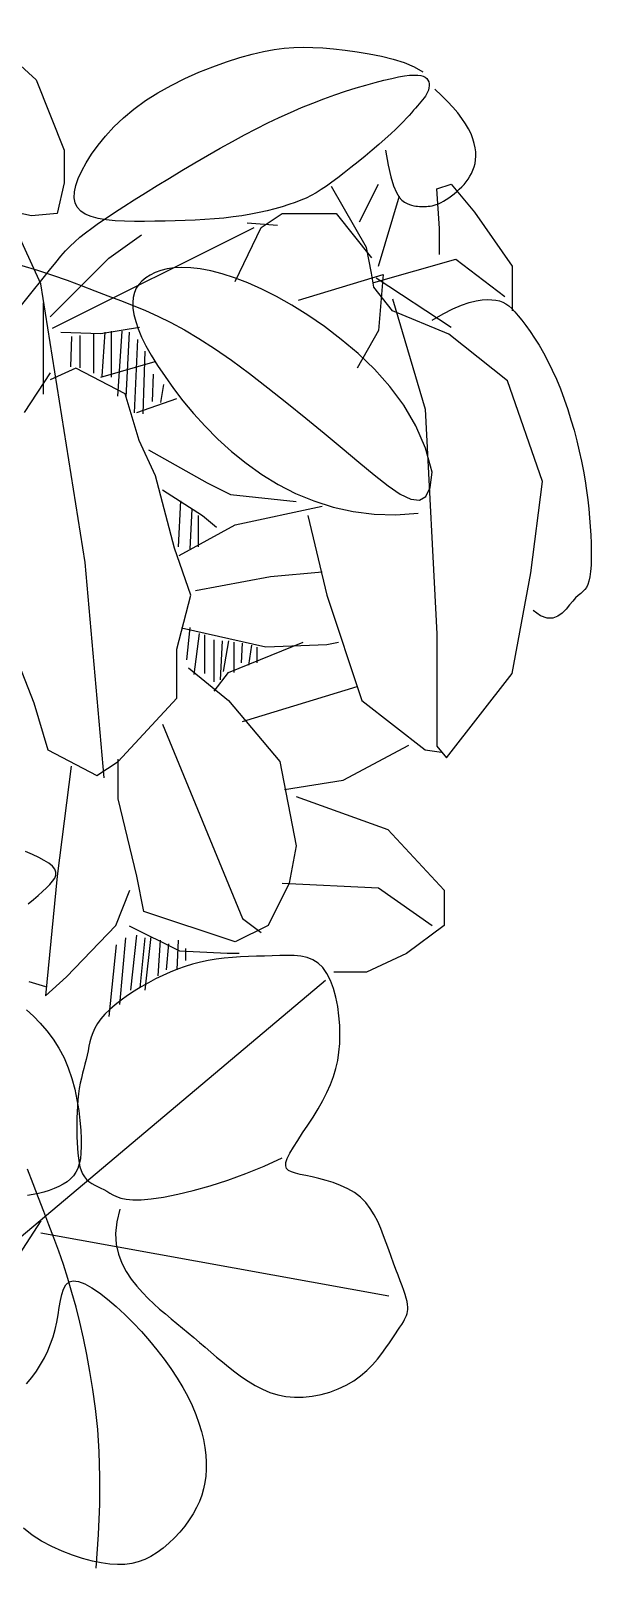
# Model space of a CAD drawing. Header units: millimetres. Extents: x 284148 to 331264, y 78716 to 101523.
# Drawn here: x 305447 to 306128, y 97498 to 99369 of the extents above; entities that cross this region are included whole.
import ezdxf

# ---------------------------------------------------------------- set-up
doc = ezdxf.new("R2010")
doc.units = ezdxf.units.MM

# ---------------------------------------------------------------- blocks, each defined once
blk = doc.blocks.new('A$C6F4E7DED')
for p, q in [((1251.4, 2071.3), (1317, 2011.5)), ((1564.8, 2038.6), (1579.9, 2042.8)), ((1579.9, 2042.8), (1593.7, 2046.1)), ((1593.7, 2046.1), (1606.5, 2048.5)), ((1606.5, 2048.5), (1618.7, 2050.1)), ((1618.7, 2050.1), (1630.4, 2051.1)), ((1630.4, 2051.1), (1642, 2051.4)), ((1642, 2051.4), (1653.8, 2051.1)), ((1653.8, 2051.1), (1666, 2050.4)), ((1666, 2050.4), (1679, 2049.2)), ((1679, 2049.2), (1692.9, 2047.7)), ((1692.9, 2047.7), (1707.5, 2045.8)), ((1707.5, 2045.8), (1722.4, 2043.4)), ((1722.4, 2043.4), (1737.1, 2040.4)), ((1737.1, 2040.4), (1751.4, 2036.8)), ((1498.1, 2013.2), (1515.2, 2020.8)), ((1515.2, 2020.8), (1532.2, 2027.5)), ((1532.2, 2027.5), (1548.8, 2033.5)), ((1548.8, 2033.5), (1564.8, 2038.6)), ((1751.4, 2036.8), (1764.8, 2032.5)), ((1764.8, 2032.5), (1777, 2027.4)), ((1777, 2027.4), (1787.6, 2021.4)), ((1317, 2011.5), (1351.2, 1926)), ((1465.3, 1995.9), (1481.4, 2004.9)), ((1481.4, 2004.9), (1498.1, 2013.2)), ((1706.2, 2001.8), (1718.3, 2005.3)), ((1718.3, 2005.3), (1729.6, 2008.5)), ((1729.6, 2008.5), (1740.1, 2011.1)), ((1740.1, 2011.1), (1749.6, 2013.3)), ((1749.6, 2013.3), (1757.9, 2015.1)), ((1757.9, 2015.1), (1765.2, 2016.3)), ((1765.2, 2016.3), (1771.4, 2017.1)), ((1771.4, 2017.1), (1776.8, 2017.4)), ((1776.8, 2017.4), (1781.3, 2017.4)), ((1781.3, 2017.4), (1785, 2016.9)), ((1785, 2016.9), (1788, 2016)), ((1788, 2016), (1790.5, 2014.8)), ((1790.5, 2014.8), (1792.3, 2013.2)), ((1792.3, 2013.2), (1793.7, 2011.3)), ((1793.7, 2011.3), (1794.6, 2009.1)), ((1794.6, 2009.1), (1795.1, 2006.8)), ((1795.2, 2004.3), (1794.9, 2001.8)), ((1795.1, 2006.8), (1795.2, 2004.3)), ((1436.1, 1976), (1450.1, 1986.3)), ((1450.1, 1986.3), (1465.3, 1995.9)), ((1640, 1977.9), (1653.5, 1983.4)), ((1653.5, 1983.4), (1667.1, 1988.6)), ((1667.1, 1988.6), (1680.4, 1993.4)), ((1680.4, 1993.4), (1693.5, 1997.8)), ((1693.5, 1997.8), (1706.2, 2001.8)), ((1785.2, 1984.8), (1783.1, 1982.4)), ((1787.2, 1987.2), (1785.2, 1984.8)), ((1789, 1989.5), (1787.2, 1987.2)), ((1790.7, 1991.9), (1789, 1989.5)), ((1792.1, 1994.3), (1790.7, 1991.9)), ((1793.3, 1996.7), (1792.1, 1994.3)), ((1794.2, 1999.2), (1793.3, 1996.7)), ((1794.9, 2001.8), (1794.2, 1999.2)), ((1810, 1992.7), (1801.9, 2000.1)), ((1817.4, 1985.4), (1810, 1992.7)), ((1824, 1978.3), (1817.4, 1985.4)), ((1411.8, 1954.3), (1423.3, 1965.3)), ((1423.3, 1965.3), (1436.1, 1976)), ((1598.8, 1959.1), (1612.7, 1965.7)), ((1612.7, 1965.7), (1626.4, 1972)), ((1626.4, 1972), (1640, 1977.9)), ((1767.7, 1964.8), (1764, 1960.8)), ((1770.9, 1968.3), (1767.7, 1964.8)), ((1773.7, 1971.5), (1770.9, 1968.3)), ((1776.2, 1974.5), (1773.7, 1971.5)), ((1778.6, 1977.2), (1776.2, 1974.5)), ((1780.9, 1979.9), (1778.6, 1977.2)), ((1783.1, 1982.4), (1780.9, 1979.9)), ((1829.9, 1971.4), (1824, 1978.3)), ((1835, 1964.6), (1829.9, 1971.4)), ((1839.4, 1958.1), (1835, 1964.6)), ((1401.5, 1943.2), (1411.8, 1954.3)), ((1570.5, 1944.5), (1584.8, 1952)), ((1584.8, 1952), (1598.8, 1959.1)), ((1748.6, 1945.9), (1741.7, 1939.7)), ((1754.6, 1951.5), (1748.6, 1945.9)), ((1759.7, 1956.4), (1754.6, 1951.5)), ((1764, 1960.8), (1759.7, 1956.4)), ((1843.1, 1951.8), (1839.4, 1958.1)), ((1846.1, 1945.7), (1843.1, 1951.8)), ((1384.6, 1921.2), (1392.5, 1932.1)), ((1392.5, 1932.1), (1401.5, 1943.2)), ((1525.6, 1919.6), (1540.9, 1928.3)), ((1540.9, 1928.3), (1555.8, 1936.7)), ((1555.8, 1936.7), (1570.5, 1944.5)), ((1734.1, 1933), (1725.9, 1926)), ((1741.7, 1939.7), (1734.1, 1933)), ((1848.4, 1939.8), (1846.1, 1945.7)), ((1850.1, 1934.2), (1848.4, 1939.8)), ((1851.3, 1928.9), (1850.1, 1934.2)), ((1851.9, 1923.8), (1851.3, 1928.9)), ((1351.2, 1926), (1351.2, 1886.1)), ((1372.6, 1900.8), (1378, 1910.7)), ((1378, 1910.7), (1384.6, 1921.2)), ((1494.5, 1901.3), (1510, 1910.5)), ((1510, 1910.5), (1525.6, 1919.6)), ((1708.7, 1911.8), (1700.1, 1904.8)), ((1717.4, 1918.9), (1708.7, 1911.8)), ((1725.9, 1926), (1717.4, 1918.9)), ((1742, 1926), (1745.2, 1907.8)), ((1849.9, 1905.6), (1851, 1909.8)), ((1851, 1909.8), (1851.7, 1914.2)), ((1851.7, 1914.2), (1852, 1918.9)), ((1852, 1918.9), (1851.9, 1923.8)), ((1322.7, 1763.5), (1262.8, 1894.6)), ((1365.4, 1883), (1368.4, 1891.5)), ((1368.4, 1891.5), (1372.6, 1900.8)), ((1464.3, 1882.9), (1479.2, 1892)), ((1479.2, 1892), (1494.5, 1901.3)), ((1684, 1892.2), (1676.8, 1886.9)), ((1691.8, 1898.3), (1684, 1892.2)), ((1700.1, 1904.8), (1691.8, 1898.3)), ((1745.2, 1907.8), (1748.6, 1893.5)), ((1748.6, 1893.5), (1752, 1882.6)), ((1840.2, 1887.5), (1842.6, 1890.8)), ((1842.6, 1890.8), (1844.8, 1894.2)), ((1844.8, 1894.2), (1846.8, 1897.8)), ((1846.8, 1897.8), (1848.5, 1901.6)), ((1848.5, 1901.6), (1849.9, 1905.6)), ((1351.2, 1886.1), (1342.6, 1849)), ((1363.5, 1868.2), (1363.8, 1875.2)), ((1363.8, 1875.2), (1365.4, 1883)), ((1436.5, 1865.5), (1450, 1874)), ((1450, 1874), (1464.3, 1882.9)), ((1657.9, 1874.2), (1651.8, 1870.9)), ((1663.9, 1878), (1657.9, 1874.2)), ((1670.2, 1882.1), (1663.9, 1878)), ((1676.8, 1886.9), (1670.2, 1882.1)), ((1719.1, 1807.7), (1676.4, 1881.8)), ((1710.6, 1839), (1733.4, 1884.6)), ((1752, 1882.6), (1755.4, 1874.6)), ((1755.4, 1874.6), (1758.8, 1868.9)), ((1804.7, 1878.9), (1821.8, 1884.6)), ((1807.6, 1830.5), (1804.7, 1878.9)), ((1821.8, 1884.6), (1850.4, 1850.4)), ((1822.3, 1870.5), (1825.5, 1873)), ((1825.5, 1873), (1828.7, 1875.7)), ((1828.7, 1875.7), (1831.8, 1878.5)), ((1831.8, 1878.5), (1834.8, 1881.4)), ((1834.8, 1881.4), (1837.6, 1884.4)), ((1837.6, 1884.4), (1840.2, 1887.5)), ((1311.3, 1846.2), (1245.7, 1860.4)), ((1364.6, 1861.9), (1363.5, 1868.2)), ((1367.2, 1856.5), (1364.6, 1861.9)), ((1371.3, 1851.9), (1367.2, 1856.5)), ((1412.6, 1850.2), (1423.9, 1857.6)), ((1423.9, 1857.6), (1436.5, 1865.5)), ((1598.1, 1852.3), (1588.3, 1850.1)), ((1607.4, 1854.6), (1598.1, 1852.3)), ((1616.3, 1857.1), (1607.4, 1854.6)), ((1624.5, 1859.7), (1616.3, 1857.1)), ((1632.2, 1862.3), (1624.5, 1859.7)), ((1639.2, 1865), (1632.2, 1862.3)), ((1645.7, 1867.8), (1639.2, 1865)), ((1651.8, 1870.9), (1645.7, 1867.8)), ((1733.4, 1784.9), (1759.1, 1870.4)), ((1758.8, 1868.9), (1762.1, 1865.2)), ((1762.1, 1865.2), (1765.3, 1862.7)), ((1765.3, 1862.7), (1768.4, 1861.1)), ((1768.4, 1861.1), (1771.2, 1860)), ((1771.2, 1860), (1773.9, 1859.1)), ((1773.9, 1859.1), (1776.4, 1858.4)), ((1776.4, 1858.4), (1778.8, 1858)), ((1778.8, 1858), (1781.1, 1857.8)), ((1781.1, 1857.8), (1783.3, 1857.6)), ((1783.3, 1857.6), (1785.5, 1857.6)), ((1785.5, 1857.6), (1787.6, 1857.6)), ((1787.6, 1857.6), (1789.7, 1857.6)), ((1789.7, 1857.6), (1791.9, 1857.6)), ((1791.9, 1857.6), (1794.1, 1857.8)), ((1794.1, 1857.8), (1796.4, 1858)), ((1796.4, 1858), (1798.8, 1858.4)), ((1798.8, 1858.4), (1801.2, 1859)), ((1801.2, 1859), (1803.9, 1859.8)), ((1803.9, 1859.8), (1806.6, 1860.9)), ((1806.6, 1860.9), (1809.6, 1862.3)), ((1809.6, 1862.3), (1812.6, 1864)), ((1812.6, 1864), (1815.8, 1865.9)), ((1815.8, 1865.9), (1819, 1868.1)), ((1819, 1868.1), (1822.3, 1870.5)), ((1342.6, 1849), (1311.3, 1846.2)), ((1376.9, 1848.1), (1371.3, 1851.9)), ((1384.1, 1845.1), (1376.9, 1848.1)), ((1392.6, 1842.8), (1384.1, 1845.1)), ((1384.7, 1831.2), (1393.1, 1837.1)), ((1402.4, 1841.3), (1392.6, 1842.8)), ((1393.1, 1837.1), (1402.3, 1843.4)), ((1402.3, 1843.4), (1412.6, 1850.2)), ((1413.1, 1840.2), (1402.4, 1841.3)), ((1424.6, 1839.6), (1413.1, 1840.2)), ((1436.6, 1839.4), (1424.6, 1839.6)), ((1449, 1839.4), (1436.6, 1839.4)), ((1461.5, 1839.5), (1449, 1839.4)), ((1473.9, 1839.7), (1461.5, 1839.5)), ((1486.2, 1840), (1473.9, 1839.7)), ((1498.4, 1840.4), (1486.2, 1840)), ((1510.5, 1840.9), (1498.4, 1840.4)), ((1522.3, 1841.5), (1510.5, 1840.9)), ((1534, 1842.4), (1522.3, 1841.5)), ((1545.4, 1843.4), (1534, 1842.4)), ((1556.6, 1844.7), (1545.4, 1843.4)), ((1567.5, 1846.3), (1556.6, 1844.7)), ((1578.1, 1848.1), (1567.5, 1846.3)), ((1573.7, 1837.6), (1610.8, 1834.8)), ((1588.3, 1850.1), (1578.1, 1848.1)), ((1590.8, 1831.9), (1616.5, 1849)), ((1616.5, 1849), (1682.1, 1849)), ((1682.1, 1849), (1724.9, 1794.9)), ((1850.4, 1850.4), (1896, 1784.9)), ((1336.9, 1709.4), (1582.2, 1831.9)), ((1364.1, 1814.6), (1370.3, 1820)), ((1370.3, 1820), (1377.2, 1825.5)), ((1377.2, 1825.5), (1384.7, 1831.2)), ((1405.4, 1794.6), (1445.3, 1823.1)), ((1559.4, 1766.4), (1590.8, 1831.9)), ((1807.6, 1799.1), (1807.6, 1830.5)), ((1341.1, 1789.4), (1347.3, 1797.1)), ((1347.3, 1797.1), (1352.9, 1803.4)), ((1352.9, 1803.4), (1358.3, 1809.1)), ((1358.3, 1809.1), (1364.1, 1814.6)), ((1724.9, 1776.3), (1719.1, 1807.7)), ((1299.7, 1785.5), (1318.6, 1780)), ((1318.6, 1780), (1336.9, 1774.1)), ((1324.1, 1768.2), (1333.5, 1780)), ((1333.5, 1780), (1341.1, 1789.4)), ((1334.1, 1723.4), (1405.4, 1794.6)), ((1468.7, 1779.5), (1461.9, 1777)), ((1476.4, 1781.5), (1468.7, 1779.5)), ((1485, 1782.8), (1476.4, 1781.5)), ((1494.5, 1783.4), (1485, 1782.8)), ((1505.1, 1783), (1494.5, 1783.4)), ((1516.7, 1781.6), (1505.1, 1783)), ((1529.5, 1779.2), (1516.7, 1781.6)), ((1543.4, 1775.6), (1529.5, 1779.2)), ((1727.7, 1764.9), (1827.5, 1793.4)), ((1827.5, 1793.4), (1887.4, 1747.8)), ((1896, 1784.9), (1896, 1730.7)), ((1312.3, 1753.5), (1324.1, 1768.2)), ((1376.9, 1424.4), (1322.7, 1763.5)), ((1336.9, 1774.1), (1354.7, 1767.8)), ((1354.7, 1767.8), (1371.8, 1761.4)), ((1371.8, 1761.4), (1388.5, 1755)), ((1442, 1762.6), (1438.9, 1757.9)), ((1445.8, 1766.8), (1442, 1762.6)), ((1450.4, 1770.6), (1445.8, 1766.8)), ((1455.8, 1774), (1450.4, 1770.6)), ((1461.9, 1777), (1455.8, 1774)), ((1558.5, 1770.7), (1543.4, 1775.6)), ((1574.6, 1764.4), (1558.5, 1770.7)), ((1591.7, 1756.8), (1574.6, 1764.4)), ((1636.4, 1743.6), (1739.1, 1774.9)), ((1727.7, 1759.2), (1724.9, 1776.3)), ((1750.5, 1730.7), (1727.7, 1759.2)), ((1730.6, 1770.6), (1821.8, 1710.8)), ((1739.1, 1774.9), (1733.4, 1706.5)), ((1297.6, 1735.4), (1312.3, 1753.5)), ((1325.5, 1740.4), (1325.5, 1629.3)), ((1388.5, 1755), (1404.4, 1748.8)), ((1404.4, 1748.8), (1419.9, 1742.9)), ((1419.9, 1742.9), (1435, 1737)), ((1435.2, 1746.9), (1434.6, 1740.6)), ((1434.6, 1740.6), (1434.9, 1733.6)), ((1436.6, 1752.7), (1435.2, 1746.9)), ((1438.9, 1757.9), (1436.6, 1752.7)), ((1609.6, 1747.8), (1591.7, 1756.8)), ((1628.3, 1737.2), (1609.6, 1747.8)), ((1750.5, 1745), (1790.5, 1611)), ((1834.5, 1737.4), (1843.9, 1740.6)), ((1843.9, 1740.6), (1852.2, 1742.7)), ((1852.2, 1742.7), (1859.5, 1743.8)), ((1859.5, 1743.8), (1865.9, 1744.2)), ((1865.9, 1744.2), (1871.5, 1744)), ((1871.5, 1744), (1876.4, 1743.5)), ((1876.4, 1743.5), (1880.8, 1742.5)), ((1880.8, 1742.5), (1884.8, 1741.1)), ((1884.8, 1741.1), (1888.5, 1739.1)), ((1434.9, 1733.6), (1436, 1726)), ((1435, 1737), (1450, 1730.8)), ((1436, 1726), (1438.2, 1717.6)), ((1450, 1730.8), (1465.2, 1724)), ((1465.2, 1724), (1481, 1716.4)), ((1647.8, 1725.1), (1628.3, 1737.2)), ((1667.8, 1711.3), (1647.8, 1725.1)), ((1819, 1702.2), (1750.5, 1730.7)), ((1799, 1719.3), (1812.2, 1727)), ((1812.2, 1727), (1824, 1733)), ((1824, 1733), (1834.5, 1737.4)), ((1888.5, 1739.1), (1892.1, 1736.5)), ((1892.1, 1736.5), (1895.7, 1733.3)), ((1895.7, 1733.3), (1899.5, 1729.3)), ((1899.5, 1729.3), (1903.6, 1724.6)), ((1903.6, 1724.6), (1908.1, 1719)), ((1347.3, 1704.4), (1395.7, 1703.1)), ((1386.8, 1703.1), (1386.8, 1654.7)), ((1395.7, 1703.1), (1442.9, 1710.7)), ((1400.8, 1704.4), (1397, 1650.9)), ((1408.5, 1705.6), (1408.5, 1649.6)), ((1421.2, 1705.6), (1416.1, 1626.7)), ((1430.1, 1704.4), (1426.3, 1625.4)), ((1438.2, 1717.6), (1441.3, 1708.5)), ((1441.3, 1708.5), (1445.4, 1698.6)), ((1481, 1716.4), (1497.6, 1707.4)), ((1497.6, 1707.4), (1515.2, 1697)), ((1688.3, 1695.8), (1667.8, 1711.3)), ((1733.4, 1706.5), (1707.7, 1660.9)), ((1908.1, 1719), (1912.9, 1712.6)), ((1912.9, 1712.6), (1918.1, 1705.4)), ((1918.1, 1705.4), (1923.4, 1697.4)), ((1360, 1699.3), (1358.8, 1662.3)), ((1370.2, 1700.5), (1370.2, 1661.1)), ((1440.3, 1695.5), (1436.5, 1606.3)), ((1445.4, 1698.6), (1450.7, 1687.9)), ((1450.7, 1687.9), (1457.2, 1676.4)), ((1515.2, 1697), (1534.2, 1684.7)), ((1534.2, 1684.7), (1554.8, 1670.3)), ((1708.8, 1678.6), (1688.3, 1695.8)), ((1890.3, 1645.2), (1819, 1702.2)), ((1923.4, 1697.4), (1928.8, 1688.7)), ((1928.8, 1688.7), (1934.3, 1679.3)), ((1395.7, 1649.6), (1462, 1668.7)), ((1449.2, 1681.4), (1446.7, 1605.1)), ((1457.2, 1676.4), (1464.9, 1663.9)), ((1554.8, 1670.3), (1576.5, 1654.2)), ((1728.6, 1659.5), (1708.8, 1678.6)), ((1934.3, 1679.3), (1939.7, 1669.3)), ((1939.7, 1669.3), (1945, 1658.5)), ((1334.1, 1655.2), (1302.7, 1606.8)), ((1365.5, 1660.9), (1334.1, 1646.7)), ((1425.4, 1629.6), (1365.5, 1660.9)), ((1459.4, 1653.4), (1458.2, 1620.3)), ((1464.9, 1663.9), (1473.9, 1650.5)), ((1473.9, 1650.5), (1484.1, 1636.1)), ((1576.5, 1654.2), (1599.1, 1636.8)), ((1747.3, 1638.5), (1728.6, 1659.5)), ((1945, 1658.5), (1950, 1647.2)), ((1950, 1647.2), (1954.8, 1635.4)), ((1442.5, 1572.6), (1425.4, 1629.6)), ((1472.2, 1640.7), (1468.4, 1619.1)), ((1484.1, 1636.1), (1495.7, 1621.1)), ((1599.1, 1636.8), (1622.1, 1618.6)), ((1764.3, 1615.6), (1747.3, 1638.5)), ((1933.1, 1522.7), (1890.3, 1645.2)), ((1954.8, 1635.4), (1959.4, 1623.1)), ((1439.6, 1606.8), (1488.1, 1623.9)), ((1495.7, 1621.1), (1508.6, 1605.6)), ((1622.1, 1618.6), (1645.1, 1600)), ((1778.9, 1590.6), (1764.3, 1615.6)), ((1790.5, 1611), (1804.7, 1337.5)), ((1959.4, 1623.1), (1963.7, 1610.6)), ((1963.7, 1610.6), (1967.7, 1597.9)), ((1508.6, 1605.6), (1522.8, 1590)), ((1645.1, 1600), (1667.6, 1581.5)), ((1790.7, 1563.4), (1778.9, 1590.6)), ((1967.7, 1597.9), (1971.4, 1585.1)), ((1462.4, 1529.8), (1442.5, 1572.6)), ((1522.8, 1590), (1538.2, 1574.5)), ((1538.2, 1574.5), (1554.8, 1559.4)), ((1667.6, 1581.5), (1689.3, 1563.5)), ((1971.4, 1585.1), (1974.7, 1572.3)), ((1974.7, 1572.3), (1977.8, 1559.8)), ((1453.9, 1561.2), (1525.2, 1521.3)), ((1554.8, 1559.4), (1572.6, 1545)), ((1689.3, 1563.5), (1709.6, 1546.5)), ((1799, 1534.1), (1790.7, 1563.4)), ((1977.8, 1559.8), (1980.4, 1547.4)), ((1572.6, 1545), (1591.5, 1531.5)), ((1709.6, 1546.5), (1728.4, 1530.9)), ((1980.4, 1547.4), (1982.8, 1535.3)), ((1982.8, 1535.3), (1984.8, 1523.5)), ((1485.3, 1441.5), (1462.4, 1529.8)), ((1525.2, 1521.3), (1553.7, 1507)), ((1591.5, 1531.5), (1611.6, 1519.2)), ((1611.6, 1519.2), (1632.8, 1508.4)), ((1728.4, 1530.9), (1745.3, 1517.7)), ((1745.3, 1517.7), (1760.1, 1507.6)), ((1791.2, 1504.6), (1796.5, 1515.7)), ((1796.5, 1515.7), (1799, 1534.1)), ((1918.8, 1411.6), (1933.1, 1522.7)), ((1984.8, 1523.5), (1986.5, 1512)), ((1471, 1512.7), (1519.5, 1481.4)), ((1492.6, 1499.4), (1490, 1443.3)), ((1553.7, 1507), (1633.6, 1498.5)), ((1632.8, 1508.4), (1655.1, 1499.2)), ((1655.1, 1499.2), (1678.4, 1491.7)), ((1760.1, 1507.6), (1772.9, 1501.5)), ((1772.9, 1501.5), (1783.3, 1500.2)), ((1783.3, 1500.2), (1791.2, 1504.6)), ((1986.5, 1512), (1988, 1500.6)), ((1988, 1500.6), (1989.3, 1489.6)), ((1506.6, 1489.2), (1504, 1440.8)), ((1514.2, 1481.5), (1514.2, 1443.3)), ((1519.5, 1481.4), (1536.6, 1467.1)), ((1559.4, 1470), (1665, 1492.8)), ((1647.8, 1481.4), (1670.7, 1384.5)), ((1678.4, 1491.7), (1702.8, 1486.3)), ((1702.8, 1486.3), (1728.2, 1483.2)), ((1728.2, 1483.2), (1754.6, 1482.4)), ((1754.6, 1482.4), (1781.9, 1484.2)), ((1989.3, 1489.6), (1990.3, 1478.7)), ((1990.3, 1478.7), (1991.1, 1468.1)), ((1491, 1432.9), (1559.4, 1470)), ((1991.1, 1468.1), (1991.7, 1457.7)), ((1505.2, 1384.5), (1485.3, 1441.5)), ((1991.7, 1457.7), (1992.1, 1447.7)), ((1992.1, 1447.7), (1992.3, 1438.1)), ((1399.7, 1162.2), (1376.9, 1424.4)), ((1992.3, 1429.1), (1992.1, 1420.9)), ((1992.3, 1438.1), (1992.3, 1429.1)), ((1510.9, 1390.2), (1602.2, 1407.3)), ((1602.2, 1407.3), (1665, 1413)), ((1896, 1289), (1918.8, 1411.6)), ((1990.7, 1407), (1989.6, 1401.6)), ((1991.5, 1413.4), (1990.7, 1407)), ((1992.1, 1420.9), (1991.5, 1413.4)), ((1979.6, 1386.7), (1976.6, 1384.2)), ((1982.2, 1388.9), (1979.6, 1386.7)), ((1984.5, 1391.3), (1982.2, 1388.9)), ((1986.5, 1394), (1984.5, 1391.3)), ((1988.2, 1397.3), (1986.5, 1394)), ((1989.6, 1401.6), (1988.2, 1397.3)), ((1488.1, 1318.9), (1505.2, 1384.5)), ((1670.7, 1384.5), (1713.4, 1256.2)), ((1930.7, 1359.4), (1921.7, 1366)), ((1961.9, 1367.6), (1957.1, 1362.7)), ((1966.1, 1372.7), (1961.9, 1367.6)), ((1969.9, 1377.4), (1966.1, 1372.7)), ((1973.4, 1381.2), (1969.9, 1377.4)), ((1976.6, 1384.2), (1973.4, 1381.2)), ((1274.2, 1356), (1314.1, 1253.4)), ((1938.7, 1356.5), (1930.7, 1359.4)), ((1945.6, 1356.6), (1938.7, 1356.5)), ((1951.8, 1358.8), (1945.6, 1356.6)), ((1957.1, 1362.7), (1951.8, 1358.8)), ((1493.8, 1344.6), (1596.5, 1321.8)), ((1504, 1345.3), (1500.2, 1305.8)), ((1515.5, 1337.7), (1509.1, 1288)), ((1521.9, 1336.4), (1521.9, 1289.3)), ((1533.3, 1330), (1533.3, 1279.1)), ((1543.5, 1328.8), (1541, 1281.6)), ((1551.2, 1328.8), (1544.8, 1291.8)), ((1804.7, 1337.5), (1804.7, 1200.7)), ((1488.1, 1259.1), (1488.1, 1318.9)), ((1550.9, 1290.4), (1642.1, 1327.5)), ((1557.6, 1327.5), (1557.6, 1290.6)), ((1567.7, 1326.2), (1566.5, 1302)), ((1579.2, 1323.7), (1575.4, 1299.5)), ((1585.6, 1321.1), (1585.6, 1302)), ((1596.5, 1321.8), (1670.7, 1324.6)), ((1670.7, 1324.6), (1684.9, 1327.5)), ((1502.4, 1296.1), (1550.9, 1256.2)), ((1533.8, 1267.6), (1550.9, 1290.4)), ((1568, 1230.6), (1707.7, 1273.3)), ((1816.1, 1186.4), (1896, 1289)), ((1416.8, 1182.1), (1488.1, 1259.1)), ((1550.9, 1256.2), (1613.6, 1182.1)), ((1713.4, 1256.2), (1790.5, 1196.4)), ((1314.1, 1253.4), (1331.2, 1196.4)), ((1471, 1227.7), (1568, 991.2)), ((1690.6, 1159.3), (1770.5, 1202.1)), ((1804.7, 1200.7), (1816.1, 1186.4)), ((1331.2, 1196.4), (1391.1, 1165)), ((1391.1, 1165), (1416.8, 1182.1)), ((1416.8, 1136.5), (1416.8, 1185)), ((1613.6, 1182.1), (1633.6, 1079.5)), ((1790.5, 1196.4), (1810.4, 1193.5)), ((1359.8, 1176.4), (1342.6, 1042.5)), ((1619.3, 1147.9), (1690.6, 1159.3)), ((1439.6, 1042.5), (1416.8, 1136.5)), ((1633.6, 1139.4), (1744.8, 1099.5)), ((1744.8, 1099.5), (1813.3, 1025.4)), ((1312.6, 1068.8), (1304.3, 1072.4)), ((1320.2, 1065.3), (1312.6, 1068.8)), ((1633.6, 1079.5), (1625, 1033.9)), ((1326.9, 1061.7), (1320.2, 1065.3)), ((1332.5, 1058.2), (1326.9, 1061.7)), ((1336.9, 1054.6), (1332.5, 1058.2)), ((1339.8, 1051), (1336.9, 1054.6)), ((1341.2, 1047.5), (1339.8, 1051)), ((1342.6, 1042.5), (1328.4, 897.1)), ((1329.6, 1028.3), (1333.8, 1032.4)), ((1333.8, 1032.4), (1337.2, 1036.4)), ((1337.2, 1036.4), (1339.7, 1040.2)), ((1339.7, 1040.2), (1341.1, 1043.9)), ((1341.1, 1043.9), (1341.2, 1047.5)), ((1448.2, 999.7), (1439.6, 1042.5)), ((1625, 1033.9), (1599.4, 982.6)), ((1616.5, 1033.9), (1733.4, 1028.2)), ((1307.6, 1009), (1313.7, 1014.2)), ((1313.7, 1014.2), (1319.4, 1019.2)), ((1319.4, 1019.2), (1324.7, 1023.9)), ((1324.7, 1023.9), (1329.6, 1028.3)), ((1414, 982.6), (1431.1, 1025.4)), ((1733.4, 1028.2), (1799, 982.6)), ((1813.3, 1025.4), (1813.3, 982.6)), ((1559.4, 962.7), (1448.2, 999.7)), ((1354.1, 919.9), (1414, 982.6)), ((1430.3, 982.2), (1491.3, 951.7)), ((1599.4, 982.6), (1559.4, 962.7)), ((1568, 991.2), (1590.8, 974.1)), ((1813.3, 982.6), (1767.6, 948.4)), ((1414.3, 959), (1405.6, 871.9)), ((1426, 967.7), (1418.7, 886.4)), ((1439, 970.6), (1431.8, 903.8)), ((1449.2, 967.7), (1443.4, 906.7)), ((1456.5, 969.1), (1449.2, 903.8)), ((1468.1, 964.8), (1465.2, 921.2)), ((1478.2, 960.4), (1475.3, 928.5)), ((1489.8, 964.8), (1488.4, 928.5)), ((1498.6, 954.6), (1498.6, 940.1)), ((1491.3, 951.7), (1549.4, 948.8)), ((1507.5, 935.6), (1498.2, 932.7)), ((1516.9, 938), (1507.5, 935.6)), ((1526.5, 940.1), (1516.9, 938)), ((1536.1, 941.7), (1526.5, 940.1)), ((1545.9, 942.9), (1536.1, 941.7)), ((1555.8, 943.7), (1545.9, 942.9)), ((1549.4, 948.8), (1563.9, 948.8)), ((1565.6, 944.4), (1555.8, 943.7)), ((1575.4, 944.8), (1565.6, 944.4)), ((1585.2, 945.1), (1575.4, 944.8)), ((1594.8, 945.4), (1585.2, 945.1)), ((1604.2, 945.7), (1594.8, 945.4)), ((1613.4, 946), (1604.2, 945.7)), ((1622.3, 946.1), (1613.4, 946)), ((1630.8, 945.9), (1622.3, 946.1)), ((1638.9, 945.1), (1630.8, 945.9)), ((1646.6, 943.4), (1638.9, 945.1)), ((1653.6, 940.7), (1646.6, 943.4)), ((1660.1, 936.7), (1653.6, 940.7)), ((1665.9, 931.3), (1660.1, 936.7)), ((1767.6, 948.4), (1719.1, 925.6)), ((1328.4, 897.1), (1354.1, 919.9)), ((1462.3, 917.5), (1453.6, 912.9)), ((1471.1, 921.8), (1462.3, 917.5)), ((1480.1, 925.8), (1471.1, 921.8)), ((1489.1, 929.5), (1480.1, 925.8)), ((1498.2, 932.7), (1489.1, 929.5)), ((1670.9, 924.1), (1665.9, 931.3)), ((1675.2, 915.6), (1670.9, 924.1)), ((1719.1, 925.6), (1679.2, 925.6)), ((1298.9, 603.9), (1669.1, 916.1)), ((1308.4, 914.2), (1328.4, 908.5)), ((1436.4, 902.7), (1428.3, 897.3)), ((1444.9, 907.9), (1436.4, 902.7)), ((1453.6, 912.9), (1444.9, 907.9)), ((1678.8, 905.9), (1675.2, 915.6)), ((1681.7, 895.2), (1678.8, 905.9)), ((1305.3, 879.8), (1313.8, 872.1)), ((1406.7, 880.3), (1400.8, 874.6)), ((1413.3, 886.1), (1406.7, 880.3)), ((1420.5, 891.7), (1413.3, 886.1)), ((1428.3, 897.3), (1420.5, 891.7)), ((1683.9, 884), (1681.7, 895.2)), ((1685.5, 872.5), (1683.9, 884)), ((1313.8, 872.1), (1322.2, 863.5)), ((1322.2, 863.5), (1330.2, 854.2)), ((1391.8, 863.2), (1388.6, 857.6)), ((1395.9, 868.8), (1391.8, 863.2)), ((1400.8, 874.6), (1395.9, 868.8)), ((1686.4, 860.9), (1685.5, 872.5)), ((1686.7, 849.6), (1686.4, 860.9)), ((1330.2, 854.2), (1337.9, 844.1)), ((1337.9, 844.1), (1344.8, 833.2)), ((1384.2, 846.5), (1382.6, 841)), ((1386.1, 852), (1384.2, 846.5)), ((1388.6, 857.6), (1386.1, 852)), ((1686.4, 838.8), (1686.7, 849.6)), ((1344.8, 833.2), (1351, 821.6)), ((1379, 824.8), (1377.8, 819.4)), ((1380.2, 830.2), (1379, 824.8)), ((1381.3, 835.6), (1380.2, 830.2)), ((1382.6, 841), (1381.3, 835.6)), ((1683.9, 818.2), (1685.5, 828.3)), ((1685.5, 828.3), (1686.4, 838.8)), ((1351, 821.6), (1356.2, 809.3)), ((1356.2, 809.3), (1360.6, 796.4)), ((1375, 808.4), (1373.5, 802.7)), ((1376.4, 813.9), (1375, 808.4)), ((1377.8, 819.4), (1376.4, 813.9)), ((1678.8, 798.7), (1681.7, 808.4)), ((1681.7, 808.4), (1683.9, 818.2)), ((1360.6, 796.4), (1364.1, 783.3)), ((1370.8, 790.7), (1369.6, 784.3)), ((1372.1, 796.8), (1370.8, 790.7)), ((1373.5, 802.7), (1372.1, 796.8)), ((1670.9, 779.4), (1675.2, 789)), ((1675.2, 789), (1678.8, 798.7)), ((1364.1, 783.3), (1366.8, 770.3)), ((1366.8, 770.3), (1368.9, 757.5)), ((1367.8, 770.5), (1367.3, 763.1)), ((1368.6, 777.6), (1367.8, 770.5)), ((1369.6, 784.3), (1368.6, 777.6)), ((1660.1, 759.6), (1665.9, 769.6)), ((1665.9, 769.6), (1670.9, 779.4)), ((1366.9, 755.6), (1366.6, 747.9)), ((1367.3, 763.1), (1366.9, 755.6)), ((1368.9, 757.5), (1370.4, 745.2)), ((1647.5, 739.7), (1653.9, 749.5)), ((1653.9, 749.5), (1660.1, 759.6)), ((1366.6, 747.9), (1366.5, 740.3)), ((1366.5, 740.3), (1366.6, 732.8)), ((1366.6, 732.8), (1366.8, 725.4)), ((1370.4, 745.2), (1371.3, 733.6)), ((1371.3, 733.6), (1371.8, 723.1)), ((1635.3, 721.1), (1641.2, 730.1)), ((1641.2, 730.1), (1647.5, 739.7)), ((1366.8, 725.4), (1367, 718.3)), ((1367, 718.3), (1367.4, 711.6)), ((1367.4, 711.6), (1367.8, 705.3)), ((1371.9, 713.8), (1371.6, 705.7)), ((1371.8, 723.1), (1371.9, 713.8)), ((1625.7, 705.4), (1630, 712.8)), ((1630, 712.8), (1635.3, 721.1)), ((1367.8, 705.3), (1368.5, 699.4)), ((1369.6, 692.4), (1367.9, 687)), ((1368.5, 699.4), (1369.3, 693.9)), ((1369.3, 693.9), (1370.4, 688.9)), ((1370.9, 698.6), (1369.6, 692.4)), ((1371.6, 705.7), (1370.9, 698.6)), ((1594.3, 689.7), (1616.2, 699.9)), ((1620.7, 690), (1620.9, 694)), ((1620.9, 694), (1622.6, 699.1)), ((1622.6, 699.1), (1625.7, 705.4)), ((1313.4, 668), (1306.6, 685.9)), ((1359, 674.3), (1354.8, 670.8)), ((1362.6, 678.1), (1359, 674.3)), ((1365.5, 682.3), (1362.6, 678.1)), ((1367.9, 687), (1365.5, 682.3)), ((1370.4, 688.9), (1371.9, 684.3)), ((1371.9, 684.3), (1373.7, 680.3)), ((1373.7, 680.3), (1375.8, 676.7)), ((1375.8, 676.7), (1378.5, 673.6)), ((1378.5, 673.6), (1381.4, 671)), ((1550.1, 672.6), (1572.1, 680.6)), ((1572.1, 680.6), (1594.3, 689.7)), ((1621.8, 686.9), (1620.7, 690)), ((1624.2, 684.5), (1621.8, 686.9)), ((1627.8, 682.6), (1624.2, 684.5)), ((1632.5, 681.1), (1627.8, 682.6)), ((1638.3, 679.7), (1632.5, 681.1)), ((1645, 678.3), (1638.3, 679.7)), ((1652.7, 676.7), (1645, 678.3)), ((1660.9, 674.7), (1652.7, 676.7)), ((1669.7, 672.4), (1660.9, 674.7)), ((1313.3, 655.1), (1306.7, 654)), ((1319.9, 656.4), (1313.3, 655.1)), ((1320.1, 651), (1313.4, 668)), ((1326.5, 658.1), (1319.9, 656.4)), ((1332.8, 660), (1326.5, 658.1)), ((1338.9, 662.3), (1332.8, 660)), ((1344.6, 664.8), (1338.9, 662.3)), ((1350, 667.7), (1344.6, 664.8)), ((1354.8, 670.8), (1350, 667.7)), ((1381.4, 671), (1384.7, 668.7)), ((1384.7, 668.7), (1388.3, 666.7)), ((1388.3, 666.7), (1391.9, 664.8)), ((1391.9, 664.8), (1395.7, 663)), ((1395.7, 663), (1399.4, 661.1)), ((1399.4, 661.1), (1403.1, 659.1)), ((1403.1, 659.1), (1406.7, 656.9)), ((1406.7, 656.9), (1410.5, 654.7)), ((1472.1, 652.1), (1489.3, 655.5)), ((1489.3, 655.5), (1508.3, 660)), ((1508.3, 660), (1528.7, 665.7)), ((1528.7, 665.7), (1550.1, 672.6)), ((1678.6, 669.6), (1669.7, 672.4)), ((1687.5, 666.2), (1678.6, 669.6)), ((1696.1, 662.2), (1687.5, 666.2)), ((1704.2, 657.5), (1696.1, 662.2)), ((1711.5, 651.9), (1704.2, 657.5)), ((1326.5, 634.5), (1320.1, 651)), ((1410.5, 654.7), (1414.8, 652.6)), ((1414.8, 652.6), (1420.1, 650.7)), ((1419.1, 637.5), (1415.1, 621.9)), ((1420.1, 650.7), (1426.6, 649.4)), ((1426.6, 649.4), (1434.7, 648.7)), ((1434.7, 648.7), (1444.8, 648.8)), ((1444.8, 648.8), (1457.2, 649.9)), ((1457.2, 649.9), (1472.1, 652.1)), ((1718, 645.5), (1711.5, 651.9)), ((1723.6, 638.3), (1718, 645.5)), ((1728.4, 630.5), (1723.6, 638.3)), ((1323, 623.1), (1116.3, 306.1)), ((1332.7, 618.3), (1326.5, 634.5)), ((1338.8, 602.3), (1332.7, 618.3)), ((1415.1, 621.9), (1413.7, 607.6)), ((1732.7, 622.3), (1728.4, 630.5)), ((1736.4, 613.7), (1732.7, 622.3)), ((1323, 608.7), (1746, 531.8)), ((1344.6, 586.2), (1338.8, 602.3)), ((1413.7, 607.6), (1414.5, 594.5)), ((1739.8, 605.1), (1736.4, 613.7)), ((1743, 596.4), (1739.8, 605.1)), ((1350.2, 569.9), (1344.6, 586.2)), ((1414.5, 594.5), (1417.1, 582.5)), ((1417.1, 582.5), (1421.3, 571.5)), ((1746, 587.8), (1743, 596.4)), ((1749, 579.6), (1746, 587.8)), ((1355.6, 553.1), (1350.2, 569.9)), ((1421.3, 571.5), (1426.7, 561.5)), ((1426.7, 561.5), (1432.9, 552.3)), ((1751.9, 571.7), (1749, 579.6)), ((1754.8, 564.1), (1751.9, 571.7)), ((1757.5, 557), (1754.8, 564.1)), ((1350.5, 540.2), (1353.3, 545.4)), ((1353.3, 545.4), (1357.2, 548.8)), ((1360.7, 535.9), (1355.6, 553.1)), ((1357.2, 548.8), (1362.2, 550.2)), ((1362.2, 550.2), (1368.6, 549.4)), ((1368.6, 549.4), (1376.2, 546.5)), ((1376.2, 546.5), (1384.8, 541.7)), ((1432.9, 552.3), (1439.5, 543.8)), ((1439.5, 543.8), (1446.3, 536)), ((1760, 550.3), (1757.5, 557)), ((1762.3, 544.2), (1760, 550.3)), ((1764.3, 538.5), (1762.3, 544.2)), ((1345.2, 517.7), (1346.6, 526.1)), ((1346.6, 526.1), (1348.3, 533.7)), ((1348.3, 533.7), (1350.5, 540.2)), ((1365.6, 518.1), (1360.7, 535.9)), ((1384.8, 541.7), (1394.2, 535.4)), ((1394.2, 535.4), (1404.1, 527.7)), ((1404.1, 527.7), (1414.4, 518.9)), ((1446.3, 536), (1453.2, 528.8)), ((1453.2, 528.8), (1460.2, 522.1)), ((1766, 533.4), (1764.3, 538.5)), ((1767.3, 528.9), (1766, 533.4)), ((1768.3, 524.9), (1767.3, 528.9)), ((1768.9, 521.4), (1768.3, 524.9)), ((1342.2, 499.8), (1343.8, 508.8)), ((1343.8, 508.8), (1345.2, 517.7)), ((1370.2, 499.7), (1365.6, 518.1)), ((1414.4, 518.9), (1424.8, 509.3)), ((1424.8, 509.3), (1435.1, 499)), ((1460.2, 522.1), (1467.2, 515.8)), ((1467.2, 515.8), (1474.3, 509.8)), ((1474.3, 509.8), (1481.3, 504)), ((1765.3, 502.9), (1766.6, 505.4)), ((1766.6, 505.4), (1767.6, 507.8)), ((1767.6, 507.8), (1768.4, 510.2)), ((1768.4, 510.2), (1768.9, 512.7)), ((1769.2, 518.2), (1768.9, 521.4)), ((1768.9, 512.7), (1769.2, 515.3)), ((1769.2, 515.3), (1769.2, 518.2)), ((1337.7, 482.1), (1340.2, 490.9)), ((1340.2, 490.9), (1342.2, 499.8)), ((1374.6, 480.5), (1370.2, 499.7)), ((1435.1, 499), (1445.2, 488.3)), ((1445.2, 488.3), (1454.9, 477.3)), ((1481.3, 504), (1488.3, 498.3)), ((1488.3, 498.3), (1495.2, 492.6)), ((1495.2, 492.6), (1502.1, 486.8)), ((1502.1, 486.8), (1508.9, 481)), ((1754.2, 485.6), (1757.1, 490)), ((1757.1, 490), (1759.7, 493.8)), ((1759.7, 493.8), (1761.9, 497.2)), ((1761.9, 497.2), (1763.8, 500.2)), ((1763.8, 500.2), (1765.3, 502.9)), ((1331.2, 465), (1334.7, 473.4)), ((1334.7, 473.4), (1337.7, 482.1)), ((1378.8, 460.6), (1374.6, 480.5)), ((1454.9, 477.3), (1464.1, 466.1)), ((1508.9, 481), (1515.8, 475.2)), ((1515.8, 475.2), (1522.7, 469.3)), ((1522.7, 469.3), (1529.6, 463.3)), ((1737.7, 461.8), (1742.6, 468.5)), ((1742.6, 468.5), (1746.9, 474.8)), ((1746.9, 474.8), (1750.8, 480.6)), ((1750.8, 480.6), (1754.2, 485.6)), ((1322.6, 448.5), (1327.2, 456.6)), ((1327.2, 456.6), (1331.2, 465)), ((1382.6, 439.7), (1378.8, 460.6)), ((1464.1, 466.1), (1472.9, 454.8)), ((1472.9, 454.8), (1481.1, 443.3)), ((1529.6, 463.3), (1536.7, 457.3)), ((1536.7, 457.3), (1543.9, 451.4)), ((1543.9, 451.4), (1551.3, 445.3)), ((1726.1, 447.9), (1732.3, 454.9)), ((1732.3, 454.9), (1737.7, 461.8)), ((1305.5, 424.8), (1311.7, 432.5)), ((1311.7, 432.5), (1317.5, 440.4)), ((1317.5, 440.4), (1322.6, 448.5)), ((1386.2, 417.9), (1382.6, 439.7)), ((1481.1, 443.3), (1488.6, 431.9)), ((1488.6, 431.9), (1495.5, 420.5)), ((1551.3, 445.3), (1558.9, 439.4)), ((1558.9, 439.4), (1566.8, 433.5)), ((1566.8, 433.5), (1575, 428)), ((1703.5, 428.5), (1711.8, 434.5)), ((1711.8, 434.5), (1719.3, 441.1)), ((1719.3, 441.1), (1726.1, 447.9)), ((1389.4, 394.6), (1386.2, 417.9)), ((1495.5, 420.5), (1501.6, 409.3)), ((1575, 428), (1583.4, 422.8)), ((1583.4, 422.8), (1592.3, 418.3)), ((1592.3, 418.3), (1601.4, 414.4)), ((1601.4, 414.4), (1611, 411.4)), ((1652.9, 409.6), (1663.8, 411.7)), ((1663.8, 411.7), (1674.4, 414.7)), ((1674.4, 414.7), (1684.6, 418.6)), ((1684.6, 418.6), (1694.4, 423.2)), ((1694.4, 423.2), (1703.5, 428.5)), ((1392, 369.4), (1389.4, 394.6)), ((1501.6, 409.3), (1506.9, 398.3)), ((1506.9, 398.3), (1511.4, 387.6)), ((1611, 411.4), (1621, 409.3)), ((1621, 409.3), (1631.4, 408.4)), ((1631.4, 408.4), (1642.1, 408.5)), ((1642.1, 408.5), (1652.9, 409.6)), ((1511.4, 387.6), (1515.2, 377.1)), ((1515.2, 377.1), (1518.2, 366.9)), ((1393.8, 342), (1392, 369.4)), ((1518.2, 366.9), (1520.6, 357)), ((1520.6, 357), (1522.4, 347.4)), ((1394.7, 311.8), (1393.8, 342)), ((1522.4, 347.4), (1523.5, 338.2)), ((1523.5, 338.2), (1524.1, 329.3)), ((1524.1, 320.7), (1523.6, 312.5)), ((1524.1, 329.3), (1524.1, 320.7)), ((1394.5, 278.4), (1394.7, 311.8)), ((1522.5, 304.6), (1520.8, 296.9)), ((1523.6, 312.5), (1522.5, 304.6)), ((1515.7, 281.8), (1512.2, 274.3)), ((1518.6, 289.3), (1515.7, 281.8)), ((1520.8, 296.9), (1518.6, 289.3)), ((1393.1, 241.4), (1394.5, 278.4)), ((1508, 266.8), (1503.2, 259.3)), ((1512.2, 274.3), (1508, 266.8)), ((1312.2, 240.8), (1301.7, 249.1)), ((1491.8, 244.5), (1485.4, 237.5)), ((1497.8, 251.8), (1491.8, 244.5)), ((1503.2, 259.3), (1497.8, 251.8)), ((1323.8, 233.3), (1312.2, 240.8)), ((1336, 226.8), (1323.8, 233.3)), ((1348.6, 221.1), (1336, 226.8)), ((1390.3, 200.4), (1393.1, 241.4)), ((1471.5, 224.8), (1464.2, 219.4)), ((1478.6, 230.9), (1471.5, 224.8)), ((1485.4, 237.5), (1478.6, 230.9)), ((1361.2, 216.3), (1348.6, 221.1)), ((1373.6, 212.3), (1361.2, 216.3)), ((1385.5, 209.2), (1373.6, 212.3)), ((1396.4, 206.9), (1385.5, 209.2)), ((1406.6, 205.5), (1396.4, 206.9)), ((1433.4, 206.2), (1425, 205.1)), ((1441.4, 208.2), (1433.4, 206.2)), ((1449.2, 211), (1441.4, 208.2)), ((1456.8, 214.8), (1449.2, 211)), ((1464.2, 219.4), (1456.8, 214.8)), ((1416.1, 204.8), (1406.6, 205.5)), ((1425, 205.1), (1416.1, 204.8))]:
    blk.add_line(p, q)

msp = doc.modelspace()

# ---------------------------------------------------------------- block references
msp.add_blockref('A$C6F4E7DED', (304136, 97297.7))

doc.saveas('drawing.dxf')
